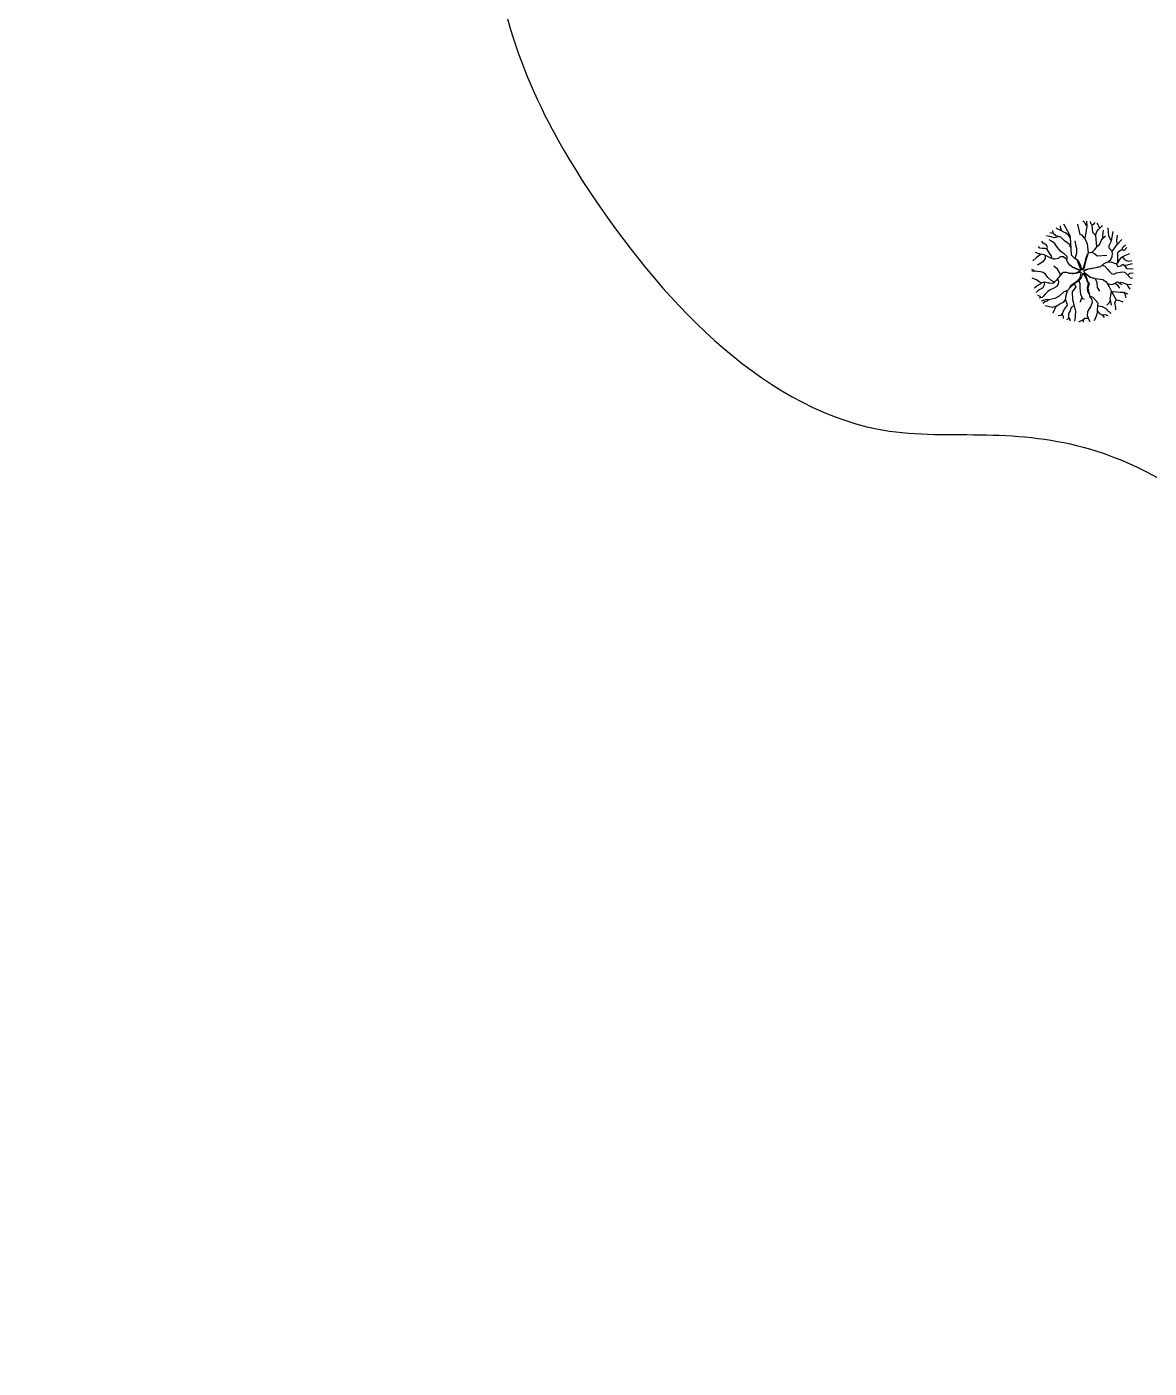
# Model space of a CAD drawing. Extents: x 99089 to 101049, y 99298 to 100905.
# Drawn here: x 100135.6 to 100458.4, y 99297.5 to 99683.4 of the extents above; entities that cross this region are included whole.
import ezdxf

# ---------------------------------------------------------------- set-up
doc = ezdxf.new("R2010")
doc.units = 0
doc.layers.add('Survey Exist Flowline', color=7, linetype='Continuous')
doc.layers.add('Survey Exist Trees', color=7, linetype='Continuous')

msp = doc.modelspace()

# ---------------------------------------------------------------- linework, layer by layer
at = {"layer": 'Survey Exist Flowline'}
msp.add_spline([(100170.18, 99928.63), (100140.36, 99911.85), (100086.67, 99852.18), (100059.08, 99805.56), (100041.28, 99789.66), (100027, 99762.59), (100015.29, 99745.12), (100002.29, 99733.82), (99988.23, 99728.07), (99967.78, 99721.89), (99956.06, 99714.64), (99944.56, 99706.54), (99934.33, 99700.79), (99922.83, 99691.41), (99913.67, 99677.56), (99905.15, 99659.23), (99895.35, 99639.41), (99884.27, 99624.28), (99866.16, 99609.57), (99838.11, 99596.31)], degree=3, dxfattribs=at)
at = {"layer": 'Survey Exist Trees'}
for points in [[(100436, 99619.74), (100435.44, 99620.82), (100434.04, 99621.8), (100432.97, 99622.83), (100431.53, 99623.21), (100430.83, 99623.91), (100429.8, 99624.13)], [(100430.83, 99623.91), (100430.77, 99624.42), (100430.62, 99624.77)], [(100435.76, 99622.64), (100435.17, 99623.48), (100434.33, 99624.09), (100433.86, 99624.32), (100432.98, 99624.79), (100431.95, 99625.31), (100431.7, 99625.48)], [(100433.31, 99624.62), (100432.93, 99625.68), (100432.94, 99626.15)], [(100436.04, 99617.65), (100436, 99619.74), (100435.76, 99622.64), (100435.71, 99623.28), (100435.35, 99623.82), (100433.89, 99626.56)], [(100439.85, 99622.58), (100439.09, 99623.41), (100438.56, 99623.61), (100437.92, 99626.58)], [(100440.41, 99626.09), (100439.89, 99626.98), (100439.33, 99627.56)], [(100440.41, 99627.47), (100440.47, 99626), (100439.89, 99622.44), (100440.61, 99620.96), (100440.84, 99618.35), (100441.98, 99618.59), (100442.85, 99619.39), (100443.37, 99620.13), (100443.02, 99623.36), (100442.21, 99624.22), (100442.03, 99626.42), (100441.65, 99626.79), (100441.58, 99627.37)], [(100442.03, 99626.42), (100442.53, 99626.65), (100442.86, 99627.09)], [(100443.01, 99623.36), (100443.33, 99624.46), (100443.85, 99625.11), (100444.88, 99626.09), (100445, 99626.36)], [(100444.25, 99625.49), (100443.62, 99626.56), (100443.41, 99626.94)], [(100445.06, 99622.59), (100445.06, 99623.38), (100445.25, 99624.87)], [(100446.38, 99615.69), (100447.38, 99616.48), (100447.75, 99617.33), (100447.84, 99618.03), (100447.75, 99618.85), (100446.87, 99619.67), (100446.94, 99620.48), (100447.59, 99621.8), (100448.06, 99624.52)], [(100447.59, 99621.8), (100447.43, 99621.98), (100447.11, 99622.59), (100446.78, 99623.24), (100446.69, 99624.17), (100446.64, 99625.52)], [(100429.01, 99619.51), (100428.49, 99619.62), (100427.6, 99619.57), (100426.95, 99619.71), (100426.55, 99620.22)], [(100430.53, 99616.71), (100430.21, 99617.61), (100429.74, 99618.31), (100429, 99619.52), (100429.19, 99619.94), (100428.86, 99620.55), (100427.93, 99621.16), (100427.51, 99621.7)], [(100432.29, 99623.01), (100431.11, 99622.69), (100430.18, 99622.93), (100428.86, 99623.26)], [(100435.63, 99614.83), (100435.63, 99614.83), (100435.15, 99615.46), (100434.73, 99616.16), (100434.87, 99616.76), (100434.83, 99617.28), (100433.99, 99618.07), (100433.06, 99618.68), (100432.55, 99619.29), (100432.03, 99619.85), (100431.57, 99620.59), (100431.24, 99621.06), (100430.31, 99621.67), (100429.66, 99622.13)], [(100437.13, 99616.76), (100437.63, 99618.35), (100437.63, 99619.61), (100437.45, 99620.31), (100437.17, 99621.8)], [(100443.37, 99620.15), (100444.16, 99620.72), (100444.73, 99621.98), (100445.06, 99622.59), (100445.85, 99623.29)], [(100447.75, 99618.85), (100448.36, 99619.55), (100448.92, 99620.35), (100449.34, 99620.86), (100450.53, 99622.16)], [(100449.31, 99620.82), (100449.07, 99621.7), (100449.07, 99622.02), (100449.31, 99623.48)], [(100449.38, 99615.59), (100449.38, 99618.23), (100449.6, 99618.76), (100450.5, 99619.36), (100450.96, 99620.09), (100451.59, 99620.67)], [(100434.77, 99616.33), (100434.36, 99616.76), (100433.8, 99617.23), (100433.33, 99617.23), (100432.91, 99617.19), (100432.54, 99617), (100432.21, 99616.77), (100431.33, 99616.53), (100430.86, 99616.58), (100430.11, 99616.86), (100429.51, 99617.14), (100429, 99617.42), (100428.2, 99617.8), (100427.37, 99617.98), (100426.94, 99617.7), (100426.48, 99617.38), (100425.87, 99616.96), (100424.95, 99616.07)], [(100427.17, 99617.85), (100426.76, 99618.12), (100426.15, 99618.26), (100425.7, 99618.47)], [(100428.54, 99617.64), (100428.48, 99616.72), (100427.87, 99615.79), (100426.8, 99615.14), (100426.2, 99614.82)], [(100436.33, 99614.31), (100436.81, 99614.15), (100437.47, 99613.84), (100438.08, 99613.57), (100438.61, 99613.35), (100438.74, 99613.35), (100438.79, 99613.5), (100438.59, 99614.05), (100438.22, 99615.03), (100437.88, 99615.83), (100437.67, 99616.21), (100437.05, 99616.76), (100436.04, 99617.65)], [(100436.87, 99616.92), (100437.46, 99616.55), (100437.89, 99616.28), (100438.23, 99615.58), (100438.54, 99614.89), (100438.83, 99614.04), (100439.01, 99613.53), (100439.1, 99613.41), (100439.24, 99613.45), (100439.37, 99613.78), (100439.57, 99614.35), (100439.84, 99615.1), (100440.07, 99616.01), (100440.28, 99616.88), (100440.45, 99617.52), (100440.72, 99617.96)], [(100440.84, 99618.35), (100440.46, 99617.13), (100440.22, 99616.11), (100439.93, 99614.96), (100439.57, 99613.79), (100439.52, 99613.61), (100439.59, 99613.41), (100439.75, 99613.38), (100440.55, 99613.66), (100441.44, 99613.84), (100442.48, 99614), (100443.16, 99614.15), (100443.74, 99614.21)], [(100441.88, 99618.57), (100442.65, 99618.21), (100443.47, 99617.49), (100446.23, 99617.71)], [(100444.06, 99614.32), (100444.48, 99614.47), (100445.46, 99615.26), (100446.25, 99615.68), (100447.42, 99615.73), (100448.68, 99615.31), (100449.05, 99615.26), (100449.47, 99615.68), (100449.99, 99616.42), (100450.5, 99617.12), (100451.06, 99617.4), (100451.85, 99617.78), (100452.83, 99618.17)], [(100450.51, 99619.36), (100450.93, 99619.18), (100451.25, 99619.08), (100452.03, 99619.91)], [(100450.76, 99617.25), (100451.25, 99616.52), (100451.8, 99616.14), (100452.6, 99615.96), (100453.43, 99616.15)], [(100431.23, 99609.94), (100430.84, 99610.14), (100430.1, 99610.51), (100429.31, 99611.26), (100428.56, 99612.24), (100427.96, 99612.71), (100427.12, 99612.85), (100426.28, 99612.99), (100424.62, 99613.07)], [(100425.78, 99613.02), (100424.64, 99613.6)], [(100433.89, 99612.74), (100433.79, 99612.75), (100433.28, 99612.38), (100432.76, 99611.77), (100432.39, 99611.35), (100432.11, 99611.03), (100431.73, 99610.51), (100431.4, 99610.09), (100431.08, 99609.81), (100430.7, 99609.58), (100429.86, 99609.63), (100429.44, 99609.63), (100428.79, 99609.82), (100428.33, 99609.91), (100427.91, 99609.86), (100427.44, 99609.72), (100427.06, 99609.35), (100426.64, 99609.12), (100426.08, 99608.74), (100425.44, 99608.17)], [(100432.97, 99612.02), (100432.05, 99613.69), (100430.97, 99614.52)], [(100435.35, 99607.98), (100435.86, 99608.92), (100436.45, 99609.4), (100437.11, 99609.87), (100437.8, 99610.36), (100438.45, 99611.06), (100438.69, 99611.51), (100438.89, 99612.62), (100438.83, 99612.79), (100438.66, 99612.83), (100437.68, 99612.55), (100436.66, 99612.33), (100436.24, 99612.29), (100435.37, 99612.53), (100434.62, 99612.67), (100433.89, 99612.74)], [(100435.24, 99612.55), (100436.07, 99612.47), (100436.81, 99612.54), (100437.64, 99612.75), (100438.39, 99613.06), (100438.46, 99613.2), (100438.37, 99613.3), (100437.16, 99613.84), (100436.5, 99614.19), (100435.63, 99614.83)], [(100444.06, 99614.32), (100443.44, 99614.11), (100442.62, 99613.91), (100441.72, 99613.76), (100440.83, 99613.63), (100440.22, 99613.34), (100439.65, 99613.07), (100439.59, 99612.98), (100439.74, 99612.78), (100440.22, 99612.39), (100441.13, 99611.67), (100441.54, 99611.38), (100442.34, 99611.12)], [(100444.88, 99614.79), (100445.64, 99614.56), (100446.43, 99613.67), (100446.95, 99612.97), (100447.55, 99612.41), (100448.2, 99612.23), (100449.04, 99612.6), (100449.56, 99612.74), (100450.77, 99612.88), (100451.38, 99612.83), (100452.17, 99612.08), (100452.96, 99611.2), (100453.65, 99611.03)], [(100448.89, 99615.28), (100449.42, 99614.42), (100450.21, 99614.65), (100450.87, 99615.07), (100451.33, 99614.74), (100451.89, 99613.86), (100453.76, 99613.8)], [(100451.23, 99614.82), (100451.57, 99614.79), (100452.22, 99614.88), (100453.6, 99615.3)], [(100452.27, 99611.97), (100452.82, 99612.5), (100453.78, 99612.63)], [(100427.34, 99609.63), (100426.74, 99610.05), (100425.99, 99610.56), (100424.75, 99611.08)], [(100428.22, 99609.9), (100428.23, 99609.3), (100428.14, 99608.84), (100427.76, 99608.23), (100426.97, 99607.81), (100426.36, 99607.44), (100425.93, 99606.94)], [(100432.06, 99610.97), (100432.29, 99610.09), (100432.24, 99609.35), (100431.87, 99608.65), (100430.84, 99608.09), (100429.95, 99607.76), (100429.25, 99607.25), (100428.5, 99606.46), (100427.99, 99605.85), (100427.61, 99605.48), (100426.8, 99605.32)], [(100441.12, 99606.49), (100440.75, 99607.33), (100440.67, 99608.09), (100440.64, 99608.35), (100440.8, 99608.8), (100440.95, 99609.51), (100440.54, 99610.21), (100440.34, 99611.08), (100440.01, 99611.66), (100439.56, 99612.28), (100439.4, 99612.38), (100439.23, 99612.34), (100439.12, 99612.15), (100438.93, 99611.41), (100438.88, 99611.19), (100438.22, 99610.45), (100437.87, 99610.07), (100436.84, 99609.42), (100435.8, 99608.49), (100434.93, 99607.52)], [(100436.84, 99609.42), (100437.34, 99608.6), (100436.25, 99607.15), (100436.37, 99604.95), (100436.8, 99603.1), (100437.21, 99601.55), (100437.05, 99598.95), (100436.83, 99598.63)], [(100438.22, 99610.45), (100438.49, 99609.57), (100438.44, 99608.22), (100438.53, 99607.29), (100438.67, 99606.49), (100439, 99605.61), (100438.67, 99604.49), (100438.43, 99604.11)], [(100442.84, 99611.02), (100441.39, 99611.31), (100440.73, 99611.8), (100439.66, 99612.46), (100440.06, 99611.85), (100440.41, 99611.31), (100440.52, 99610.8), (100440.77, 99610.05), (100441.11, 99609.48), (100440.78, 99608.19), (100441.2, 99606.1)], [(100442.84, 99611.02), (100444.39, 99610.83), (100445.09, 99610.68), (100446.01, 99609.98), (100446.34, 99609.5), (100446.94, 99608.62), (100447.64, 99607.02), (100448.92, 99604.83), (100448.46, 99603.97), (100448.69, 99602.65), (100448.73, 99601.94)], [(100442.84, 99611.02), (100443.36, 99609.86), (100443.44, 99608.43), (100444.08, 99607.32)], [(100446.34, 99609.5), (100447.68, 99609.24), (100448.48, 99609.52), (100449.27, 99609.99), (100450.53, 99609.24)], [(100448.64, 99609.61), (100449.17, 99609.15), (100449.92, 99608.21)], [(100449.81, 99609.67), (100450.39, 99609.89), (100451.23, 99609.61), (100452.02, 99609.38), (100453.3, 99609.25)], [(100451.92, 99609.41), (100452.25, 99608.82), (100452.89, 99607.95)], [(100427.45, 99605.45), (100427.09, 99605.76), (100426.37, 99606.07)], [(100430.75, 99601.1), (100431.7, 99603.06), (100432.67, 99603.65), (100433.73, 99604.19), (100434.34, 99604.86), (100434.56, 99606.12), (100434.93, 99607.52), (100433.74, 99607.07), (100432.54, 99605.88), (100431.31, 99605.19), (100429.53, 99604.88), (100428.85, 99604.96), (100427.37, 99604.45)], [(100429.52, 99604.88), (100429.11, 99604.5), (100428.4, 99604.26), (100427.86, 99603.82)], [(100434.34, 99604.86), (100434.7, 99603.7), (100434.84, 99603.28), (100434, 99602.2), (100433.53, 99601.32), (100433.39, 99600.76), (100433.67, 99600.11), (100433.71, 99599.47)], [(100438.94, 99605.43), (100439.14, 99605.33), (100439.7, 99605.05)], [(100441.2, 99606.1), (100441.33, 99605.61), (100441.8, 99605.19), (100441.98, 99604.07), (100441.65, 99602.99), (100440.99, 99601.97), (100440.67, 99601.27), (100440.57, 99600.33), (100441.03, 99599.07), (100441.34, 99598.56)], [(100441.22, 99606.02), (100442.17, 99605.6), (100443.66, 99603.97), (100443.56, 99603.22), (100443.46, 99601.65), (100443.41, 99601.13), (100443.17, 99600.14), (100442.56, 99598.79)], [(100447.49, 99607.36), (100447.26, 99606.11), (100447.11, 99605.18), (100447.3, 99604.34), (100447.48, 99603.27)], [(100447.64, 99607.02), (100448.14, 99607.28), (100449.12, 99607.19), (100450.1, 99607.09), (100450.99, 99607.04), (100451.45, 99606.58), (100451.74, 99605.53)], [(100448.92, 99604.82), (100449.63, 99604.71), (100450.66, 99604.38), (100450.93, 99604.32)], [(100451.22, 99606.81), (100451.6, 99606.86), (100452.2, 99606.58), (100452.25, 99606.48)], [(100431.7, 99603.06), (100430.59, 99602.67), (100429.75, 99602.86), (100428.49, 99603.09)], [(100433.43, 99600.93), (100432.92, 99600.29), (100432.19, 99600.2)], [(100436.8, 99603.1), (100436, 99602.62), (100435.68, 99601.64), (100435.21, 99600.9), (100435.16, 99600.2), (100435.25, 99599.78), (100435.58, 99599.22), (100435.63, 99598.84)], [(100443.46, 99601.7), (100444.16, 99600.89), (100444.82, 99600.56), (100445.75, 99600.61), (100446.52, 99600.37)], [(100443.56, 99603.22), (100444.86, 99602.91), (100445.91, 99602.32), (100446.68, 99601.45), (100447.06, 99601.35), (100447.31, 99600.93)], [(100447.21, 99604.74), (100446.92, 99604.01), (100446.27, 99603.31)], [(100435.35, 99599.6), (100435.02, 99599.26), (100434.74, 99599.1)], [(100440.87, 99599.52), (100439.92, 99599.45), (100439.35, 99599.03), (100438.61, 99598.7), (100438.11, 99598.44)], [(100439.41, 99599.07), (100439.45, 99598.4)], [(100444.85, 99600.56), (100445.43, 99599.8)]]:
    msp.add_lwpolyline(points, dxfattribs=at)
msp.add_spline([(99406.4, 99490.57), (99430.37, 99527.12), (99479.47, 99555.68), (99529.7, 99567.1), (99563.96, 99602.51), (99615.33, 99682.46), (99619.9, 99735), (99642.74, 99788.68), (99642.74, 99834.37), (99645.02, 99857.22), (99669, 99877.78), (99705.53, 99899.48), (99748.92, 99899.48), (99778.6, 99916.61), (99799.15, 99910.9), (99810.57, 99898.33), (99831.12, 99899.48), (99865.37, 99926.89), (99912.18, 99971.43), (99951, 100007.98), (99964.7, 100005.7), (99971.55, 99995.42), (99990.96, 99969.15), (100030.92, 99982.86), (100057.18, 100012.55), (100096, 99993.14), (100126.83, 99979.43), (100169.07, 99984), (100185.06, 99978.29), (100218.17, 99904.05), (100201.04, 99856.07), (100175.92, 99801.25), (100206.75, 99786.4), (100246.71, 99781.83), (100269.54, 99705.31), (100299.23, 99633.35), (100383.72, 99567.1), (100413.4, 99565.96), (100443.09, 99561.39), (100501.32, 99509.99), (100485.33, 99433.46), (100478.48, 99378.64), (100529.86, 99378.64), (100567.54, 99356.94), (100598.36, 99343.23), (100616.63, 99297.54)], degree=3, dxfattribs=at)

doc.saveas('drawing.dxf')
